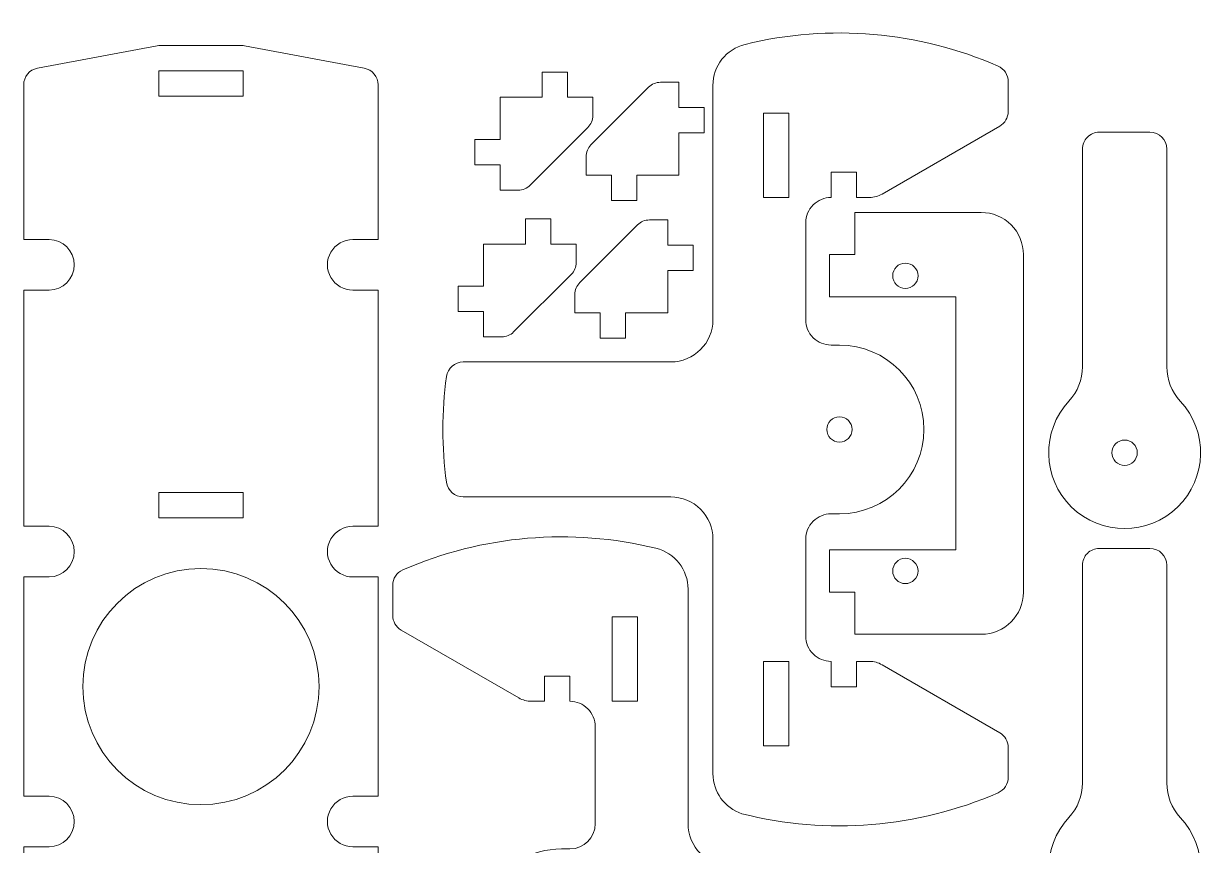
# Model space of a CAD drawing. Header units: millimetres. Extents: x -386 to 231, y -1182 to 269.
# Drawn here: x -132.8 to 7.6, y -210 to -112.6 of the extents above; entities that cross this region are included whole.
import ezdxf

# ---------------------------------------------------------------- set-up
doc = ezdxf.new("R2010")
doc.units = ezdxf.units.MM
doc.header["$MEASUREMENT"] = 0
doc.layers.add('3MM_E-CHASSIS', color=7, linetype='Continuous')

msp = doc.modelspace()

# ---------------------------------------------------------------- linework, layer by layer
at = {"layer": '3MM_E-CHASSIS', "color": 175, "lineweight": 9}
for points, knots in [([(-51.1537, -147.7452), (-51.1537, -147.7452), (-51.1537, -119.953), (-51.1537, -119.953), (-51.1537, -119.953), (-51.1537, -117.6501), (-49.5808, -115.6451), (-47.3442, -115.0968), (-47.3442, -115.0968), (-37.3357, -112.6432), (-26.7983, -113.547), (-17.3537, -117.6689), (-17.3537, -117.6689), (-16.6249, -117.987), (-16.1537, -118.7067), (-16.1537, -119.502), (-16.1537, -119.502), (-16.1537, -119.502), (-16.1537, -123.0581), (-16.1537, -123.0581), (-16.1537, -123.0581), (-16.1537, -123.7726), (-16.5349, -124.4329), (-17.1537, -124.7901), (-17.1537, -124.7901), (-17.1537, -124.7901), (-31.102, -132.8432), (-31.102, -132.8432), (-31.102, -132.8432), (-31.5581, -133.1065), (-32.0754, -133.2451), (-32.602, -133.2451), (-32.602, -133.2451), (-32.602, -133.2451), (-34.1537, -133.2451), (-34.1537, -133.2451), (-34.1537, -133.2451), (-34.1537, -133.2451), (-34.1537, -130.2451), (-34.1537, -130.2451), (-34.1537, -130.2451), (-34.1537, -130.2451), (-37.1537, -130.2451), (-37.1537, -130.2451), (-37.1537, -130.2451), (-37.1537, -130.2451), (-37.1537, -133.2451), (-37.1537, -133.2451), (-37.1537, -133.2451), (-37.9494, -133.2451), (-38.7124, -133.5612), (-39.275, -134.1238), (-39.275, -134.1238), (-39.8376, -134.6864), (-40.1537, -135.4495), (-40.1537, -136.2451), (-40.1537, -136.2451), (-40.1537, -136.2451), (-40.1537, -147.7451), (-40.1537, -147.7451), (-40.1537, -147.7451), (-40.1537, -148.5408), (-39.8376, -149.3038), (-39.275, -149.8665), (-39.275, -149.8665), (-38.7124, -150.4291), (-37.9494, -150.7451), (-37.1537, -150.7451), (-37.1537, -150.7451), (-37.1537, -150.7451), (-36.1537, -150.7451), (-36.1537, -150.7451), (-36.1537, -150.7451), (-30.6308, -150.7452), (-26.1537, -155.2223), (-26.1537, -160.7452), (-26.1537, -160.7452), (-26.1537, -166.268), (-30.6309, -170.7451), (-36.1537, -170.7451), (-36.1537, -170.7451), (-36.1537, -170.7451), (-37.1537, -170.7451), (-37.1537, -170.7451), (-37.1537, -170.7451), (-37.9494, -170.7451), (-38.7124, -171.0612), (-39.275, -171.6238), (-39.275, -171.6238), (-39.8376, -172.1864), (-40.1537, -172.9495), (-40.1537, -173.7451), (-40.1537, -173.7451), (-40.1537, -173.7451), (-40.1537, -185.2451), (-40.1537, -185.2451), (-40.1537, -185.2451), (-40.1537, -186.0408), (-39.8376, -186.8038), (-39.275, -187.3665), (-39.275, -187.3665), (-38.7124, -187.9291), (-37.9494, -188.2451), (-37.1537, -188.2451), (-37.1537, -188.2451), (-37.1537, -188.2451), (-37.1537, -191.2451), (-37.1537, -191.2451), (-37.1537, -191.2451), (-37.1537, -191.2451), (-34.1537, -191.2451), (-34.1537, -191.2451), (-34.1537, -191.2451), (-34.1537, -191.2451), (-34.1537, -188.2451), (-34.1537, -188.2451), (-34.1537, -188.2451), (-34.1537, -188.2451), (-32.602, -188.2451), (-32.602, -188.2451), (-32.602, -188.2451), (-32.0754, -188.2451), (-31.5581, -188.3838), (-31.102, -188.6471), (-31.102, -188.6471), (-31.102, -188.6471), (-17.1537, -196.7001), (-17.1537, -196.7001), (-17.1537, -196.7001), (-16.5349, -197.0574), (-16.1537, -197.7176), (-16.1537, -198.4322), (-16.1537, -198.4322), (-16.1537, -198.4322), (-16.1537, -201.9883), (-16.1537, -201.9883), (-16.1537, -201.9883), (-16.1537, -202.7836), (-16.6249, -203.5033), (-17.3537, -203.8213), (-17.3537, -203.8213), (-26.9178, -207.9954), (-37.5992, -208.8679), (-47.7139, -206.3012), (-47.7139, -206.3012), (-49.7663, -205.6271), (-51.1537, -203.7112), (-51.1537, -201.5509), (-51.1537, -201.5509), (-51.1537, -201.5509), (-51.1537, -173.7451), (-51.1537, -173.7451), (-51.1537, -173.7451), (-51.1537, -172.4191), (-51.6805, -171.1473), (-52.6182, -170.2096), (-52.6182, -170.2096), (-53.5559, -169.2719), (-54.8276, -168.7451), (-56.1537, -168.7451), (-56.1537, -168.7451), (-56.1537, -168.7451), (-80.7519, -168.7451), (-80.7519, -168.7451), (-80.7519, -168.7451), (-81.7534, -168.7451), (-82.6005, -168.0044), (-82.7341, -167.0118), (-82.7341, -167.0118), (-83.2936, -162.8528), (-83.2936, -158.6375), (-82.7341, -154.4785), (-82.7341, -154.4785), (-82.6005, -153.4859), (-81.7534, -152.7451), (-80.7519, -152.7451), (-80.7519, -152.7451), (-80.7519, -152.7451), (-56.1537, -152.7451), (-56.1537, -152.7451), (-56.1537, -152.7451), (-53.3923, -152.7451), (-51.1537, -150.5066), (-51.1537, -147.7452)], [0, 0, 0, 0, 0.0212766, 0.0212766, 0.0212766, 0.0212766, 0.04255319, 0.04255319, 0.04255319, 0.04255319, 0.06382979, 0.06382979, 0.06382979, 0.06382979, 0.08510638, 0.08510638, 0.08510638, 0.08510638, 0.10638298, 0.10638298, 0.10638298, 0.10638298, 0.12765957, 0.12765957, 0.12765957, 0.12765957, 0.14893617, 0.14893617, 0.14893617, 0.14893617, 0.17021277, 0.17021277, 0.17021277, 0.17021277, 0.19148936, 0.19148936, 0.19148936, 0.19148936, 0.21276596, 0.21276596, 0.21276596, 0.21276596, 0.23404255, 0.23404255, 0.23404255, 0.23404255, 0.25531915, 0.25531915, 0.25531915, 0.25531915, 0.27659574, 0.27659574, 0.27659574, 0.27659574, 0.29787234, 0.29787234, 0.29787234, 0.29787234, 0.31914894, 0.31914894, 0.31914894, 0.31914894, 0.34042553, 0.34042553, 0.34042553, 0.34042553, 0.36170213, 0.36170213, 0.36170213, 0.36170213, 0.38297872, 0.38297872, 0.38297872, 0.38297872, 0.40425532, 0.40425532, 0.40425532, 0.40425532, 0.42553191, 0.42553191, 0.42553191, 0.42553191, 0.44680851, 0.44680851, 0.44680851, 0.44680851, 0.46808511, 0.46808511, 0.46808511, 0.46808511, 0.4893617, 0.4893617, 0.4893617, 0.4893617, 0.5106383, 0.5106383, 0.5106383, 0.5106383, 0.53191489, 0.53191489, 0.53191489, 0.53191489, 0.55319149, 0.55319149, 0.55319149, 0.55319149, 0.57446809, 0.57446809, 0.57446809, 0.57446809, 0.59574468, 0.59574468, 0.59574468, 0.59574468, 0.61702128, 0.61702128, 0.61702128, 0.61702128, 0.63829787, 0.63829787, 0.63829787, 0.63829787, 0.65957447, 0.65957447, 0.65957447, 0.65957447, 0.68085106, 0.68085106, 0.68085106, 0.68085106, 0.70212766, 0.70212766, 0.70212766, 0.70212766, 0.72340426, 0.72340426, 0.72340426, 0.72340426, 0.74468085, 0.74468085, 0.74468085, 0.74468085, 0.76595745, 0.76595745, 0.76595745, 0.76595745, 0.78723404, 0.78723404, 0.78723404, 0.78723404, 0.80851064, 0.80851064, 0.80851064, 0.80851064, 0.82978723, 0.82978723, 0.82978723, 0.82978723, 0.85106383, 0.85106383, 0.85106383, 0.85106383, 0.87234043, 0.87234043, 0.87234043, 0.87234043, 0.89361702, 0.89361702, 0.89361702, 0.89361702, 0.91489362, 0.91489362, 0.91489362, 0.91489362, 0.93617021, 0.93617021, 0.93617021, 0.93617021, 0.95744681, 0.95744681, 0.95744681, 0.95744681, 1, 1, 1, 1]), ([(-132.8371, -178.23), (-132.8371, -178.23), (-129.8371, -178.23), (-129.8371, -178.23), (-129.8371, -178.23), (-128.1803, -178.23), (-126.8371, -176.8868), (-126.8371, -175.23), (-126.8371, -175.23), (-126.8371, -173.5731), (-128.1802, -172.23), (-129.8371, -172.23), (-129.8371, -172.23), (-129.8371, -172.23), (-132.8371, -172.23), (-132.8371, -172.23), (-132.8371, -172.23), (-132.8371, -172.23), (-132.8371, -144.23), (-132.8371, -144.23), (-132.8371, -144.23), (-132.8371, -144.23), (-129.8371, -144.23), (-129.8371, -144.23), (-129.8371, -144.23), (-128.1803, -144.23), (-126.8371, -142.8868), (-126.8371, -141.23), (-126.8371, -141.23), (-126.8371, -139.5731), (-128.1802, -138.23), (-129.8371, -138.23), (-129.8371, -138.23), (-129.8371, -138.23), (-132.8371, -138.23), (-132.8371, -138.23), (-132.8371, -138.23), (-132.8371, -138.23), (-132.8371, -119.8898), (-132.8371, -119.8898), (-132.8371, -119.8898), (-132.8371, -118.9274), (-132.1516, -118.1014), (-131.2057, -117.9241), (-131.2057, -117.9241), (-131.2057, -117.9241), (-117.0198, -115.2642), (-117.0198, -115.2642), (-117.0198, -115.2642), (-116.8983, -115.2414), (-116.7749, -115.23), (-116.6512, -115.23), (-116.6512, -115.23), (-116.6512, -115.23), (-107.023, -115.23), (-107.023, -115.23), (-107.023, -115.23), (-106.8993, -115.23), (-106.7759, -115.2414), (-106.6544, -115.2642), (-106.6544, -115.2642), (-106.6544, -115.2642), (-92.4685, -117.9241), (-92.4685, -117.9241), (-92.4685, -117.9241), (-91.5226, -118.1014), (-90.8371, -118.9274), (-90.8371, -119.8898), (-90.8371, -119.8898), (-90.8371, -119.8898), (-90.8371, -138.23), (-90.8371, -138.23), (-90.8371, -138.23), (-90.8371, -138.23), (-93.8371, -138.23), (-93.8371, -138.23), (-93.8371, -138.23), (-94.9089, -138.23), (-95.8993, -138.8018), (-96.4352, -139.73), (-96.4352, -139.73), (-96.9711, -140.6582), (-96.9711, -141.8018), (-96.4352, -142.73), (-96.4352, -142.73), (-95.8993, -143.6582), (-94.9089, -144.23), (-93.8371, -144.23), (-93.8371, -144.23), (-93.8371, -144.23), (-90.8371, -144.23), (-90.8371, -144.23), (-90.8371, -144.23), (-90.8371, -144.23), (-90.8371, -172.23), (-90.8371, -172.23), (-90.8371, -172.23), (-90.8371, -172.23), (-93.8371, -172.23), (-93.8371, -172.23), (-93.8371, -172.23), (-94.9089, -172.23), (-95.8993, -172.8018), (-96.4352, -173.73), (-96.4352, -173.73), (-96.9711, -174.6582), (-96.9711, -175.8018), (-96.4352, -176.73), (-96.4352, -176.73), (-95.8993, -177.6582), (-94.9089, -178.23), (-93.8371, -178.23), (-93.8371, -178.23), (-93.8371, -178.23), (-90.8371, -178.23), (-90.8371, -178.23), (-90.8371, -178.23), (-90.8371, -178.23), (-90.8371, -204.2299), (-90.8371, -204.2299), (-90.8371, -204.2299), (-90.8371, -204.2299), (-93.8371, -204.2299), (-93.8371, -204.2299), (-93.8371, -204.2299), (-94.9089, -204.2299), (-95.8993, -204.8017), (-96.4352, -205.7299), (-96.4352, -205.7299), (-96.9711, -206.6581), (-96.9711, -207.8017), (-96.4352, -208.7299), (-96.4352, -208.7299), (-95.8993, -209.6581), (-94.9089, -210.2299), (-93.8371, -210.2299), (-93.8371, -210.2299), (-93.8371, -210.2299), (-90.8371, -210.2299), (-90.8371, -210.2299), (-90.8371, -210.2299), (-90.8371, -210.2299), (-90.8371, -238.2299), (-90.8371, -238.2299), (-90.8371, -238.2299), (-90.8371, -238.2299), (-93.8371, -238.2299), (-93.8371, -238.2299), (-93.8371, -238.2299), (-94.9089, -238.2299), (-95.8993, -238.8017), (-96.4352, -239.7299), (-96.4352, -239.7299), (-96.9711, -240.6581), (-96.9711, -241.8017), (-96.4352, -242.7299), (-96.4352, -242.7299), (-95.8993, -243.6581), (-94.9089, -244.2299), (-93.8371, -244.2299), (-93.8371, -244.2299), (-93.8371, -244.2299), (-90.8371, -244.2299), (-90.8371, -244.2299), (-90.8371, -244.2299), (-90.8371, -244.2299), (-90.8371, -262.57), (-90.8371, -262.57), (-90.8371, -262.57), (-90.8371, -263.5324), (-91.5226, -264.3584), (-92.4685, -264.5358), (-92.4685, -264.5358), (-92.4685, -264.5358), (-106.6544, -267.1956), (-106.6544, -267.1956), (-106.6544, -267.1956), (-106.7759, -267.2184), (-106.8993, -267.2299), (-107.023, -267.2299), (-107.023, -267.2299), (-107.023, -267.2299), (-116.6512, -267.2299), (-116.6512, -267.2299), (-116.6512, -267.2299), (-116.7749, -267.2299), (-116.8983, -267.2184), (-117.0198, -267.1956), (-117.0198, -267.1956), (-117.0198, -267.1956), (-131.2057, -264.5358), (-131.2057, -264.5358), (-131.2057, -264.5358), (-132.1516, -264.3584), (-132.8371, -263.5324), (-132.8371, -262.57), (-132.8371, -262.57), (-132.8371, -262.57), (-132.8371, -244.2299), (-132.8371, -244.2299), (-132.8371, -244.2299), (-132.8371, -244.2299), (-129.8371, -244.2299), (-129.8371, -244.2299), (-129.8371, -244.2299), (-128.1803, -244.2299), (-126.8371, -242.8867), (-126.8371, -241.2299), (-126.8371, -241.2299), (-126.8371, -239.573), (-128.1802, -238.2299), (-129.8371, -238.2299), (-129.8371, -238.2299), (-129.8371, -238.2299), (-132.8371, -238.2299), (-132.8371, -238.2299), (-132.8371, -238.2299), (-132.8371, -238.2299), (-132.8371, -210.2299), (-132.8371, -210.2299), (-132.8371, -210.2299), (-132.8371, -210.2299), (-129.8371, -210.2299), (-129.8371, -210.2299), (-129.8371, -210.2299), (-128.1803, -210.2299), (-126.8371, -208.8867), (-126.8371, -207.2299), (-126.8371, -207.2299), (-126.8371, -205.573), (-128.1802, -204.2299), (-129.8371, -204.2299), (-129.8371, -204.2299), (-129.8371, -204.2299), (-132.8371, -204.2299), (-132.8371, -204.2299), (-132.8371, -204.2299), (-132.8371, -204.2299), (-132.8371, -178.23), (-132.8371, -178.23)], [0, 0, 0, 0, 0.01639344, 0.01639344, 0.01639344, 0.01639344, 0.03278689, 0.03278689, 0.03278689, 0.03278689, 0.04918033, 0.04918033, 0.04918033, 0.04918033, 0.06557377, 0.06557377, 0.06557377, 0.06557377, 0.08196721, 0.08196721, 0.08196721, 0.08196721, 0.09836066, 0.09836066, 0.09836066, 0.09836066, 0.1147541, 0.1147541, 0.1147541, 0.1147541, 0.13114754, 0.13114754, 0.13114754, 0.13114754, 0.14754098, 0.14754098, 0.14754098, 0.14754098, 0.16393443, 0.16393443, 0.16393443, 0.16393443, 0.18032787, 0.18032787, 0.18032787, 0.18032787, 0.19672131, 0.19672131, 0.19672131, 0.19672131, 0.21311475, 0.21311475, 0.21311475, 0.21311475, 0.2295082, 0.2295082, 0.2295082, 0.2295082, 0.24590164, 0.24590164, 0.24590164, 0.24590164, 0.26229508, 0.26229508, 0.26229508, 0.26229508, 0.27868852, 0.27868852, 0.27868852, 0.27868852, 0.29508197, 0.29508197, 0.29508197, 0.29508197, 0.31147541, 0.31147541, 0.31147541, 0.31147541, 0.32786885, 0.32786885, 0.32786885, 0.32786885, 0.3442623, 0.3442623, 0.3442623, 0.3442623, 0.36065574, 0.36065574, 0.36065574, 0.36065574, 0.37704918, 0.37704918, 0.37704918, 0.37704918, 0.39344262, 0.39344262, 0.39344262, 0.39344262, 0.40983607, 0.40983607, 0.40983607, 0.40983607, 0.42622951, 0.42622951, 0.42622951, 0.42622951, 0.44262295, 0.44262295, 0.44262295, 0.44262295, 0.45901639, 0.45901639, 0.45901639, 0.45901639, 0.47540984, 0.47540984, 0.47540984, 0.47540984, 0.49180328, 0.49180328, 0.49180328, 0.49180328, 0.50819672, 0.50819672, 0.50819672, 0.50819672, 0.52459016, 0.52459016, 0.52459016, 0.52459016, 0.54098361, 0.54098361, 0.54098361, 0.54098361, 0.55737705, 0.55737705, 0.55737705, 0.55737705, 0.57377049, 0.57377049, 0.57377049, 0.57377049, 0.59016393, 0.59016393, 0.59016393, 0.59016393, 0.60655738, 0.60655738, 0.60655738, 0.60655738, 0.62295082, 0.62295082, 0.62295082, 0.62295082, 0.63934426, 0.63934426, 0.63934426, 0.63934426, 0.6557377, 0.6557377, 0.6557377, 0.6557377, 0.67213115, 0.67213115, 0.67213115, 0.67213115, 0.68852459, 0.68852459, 0.68852459, 0.68852459, 0.70491803, 0.70491803, 0.70491803, 0.70491803, 0.72131148, 0.72131148, 0.72131148, 0.72131148, 0.73770492, 0.73770492, 0.73770492, 0.73770492, 0.75409836, 0.75409836, 0.75409836, 0.75409836, 0.7704918, 0.7704918, 0.7704918, 0.7704918, 0.78688525, 0.78688525, 0.78688525, 0.78688525, 0.80327869, 0.80327869, 0.80327869, 0.80327869, 0.81967213, 0.81967213, 0.81967213, 0.81967213, 0.83606557, 0.83606557, 0.83606557, 0.83606557, 0.85245902, 0.85245902, 0.85245902, 0.85245902, 0.86885246, 0.86885246, 0.86885246, 0.86885246, 0.8852459, 0.8852459, 0.8852459, 0.8852459, 0.90163934, 0.90163934, 0.90163934, 0.90163934, 0.91803279, 0.91803279, 0.91803279, 0.91803279, 0.93442623, 0.93442623, 0.93442623, 0.93442623, 0.95081967, 0.95081967, 0.95081967, 0.95081967, 0.96721311, 0.96721311, 0.96721311, 0.96721311, 1, 1, 1, 1]), ([(-106.8371, -121.23), (-106.8371, -121.23), (-116.8371, -121.23), (-116.8371, -121.23), (-116.8371, -121.23), (-116.8371, -121.23), (-116.8371, -118.23), (-116.8371, -118.23), (-116.8371, -118.23), (-116.8371, -118.23), (-106.8371, -118.23), (-106.8371, -118.23), (-106.8371, -118.23), (-106.8371, -118.23), (-106.8371, -121.23), (-106.8371, -121.23)], [0, 0, 0, 0, 0.2, 0.2, 0.2, 0.2, 0.4, 0.4, 0.4, 0.4, 0.6, 0.6, 0.6, 0.6, 1, 1, 1, 1]), ([(-71.3872, -118.3722), (-71.3872, -118.3722), (-71.3872, -121.3722), (-71.3872, -121.3722), (-71.3872, -121.3722), (-71.3872, -121.3722), (-76.3872, -121.3722), (-76.3872, -121.3722), (-76.3872, -121.3722), (-76.3872, -121.3722), (-76.3872, -126.3722), (-76.3872, -126.3722), (-76.3872, -126.3722), (-76.3872, -126.3722), (-79.3872, -126.3722), (-79.3872, -126.3722), (-79.3872, -126.3722), (-79.3872, -126.3722), (-79.3872, -129.3722), (-79.3872, -129.3722), (-79.3872, -129.3722), (-79.3872, -129.3722), (-76.3872, -129.3722), (-76.3872, -129.3722), (-76.3872, -129.3722), (-76.3872, -129.3722), (-76.3872, -132.3722), (-76.3872, -132.3722), (-76.3872, -132.3722), (-76.3872, -132.3722), (-74.2156, -132.3722), (-74.2156, -132.3722), (-74.2156, -132.3722), (-73.6852, -132.3722), (-73.1765, -132.1615), (-72.8014, -131.7864), (-72.8014, -131.7864), (-72.8014, -131.7864), (-65.973, -124.958), (-65.973, -124.958), (-65.973, -124.958), (-65.5979, -124.5829), (-65.3872, -124.0742), (-65.3872, -123.5438), (-65.3872, -123.5438), (-65.3872, -123.5438), (-65.3872, -121.3722), (-65.3872, -121.3722), (-65.3872, -121.3722), (-65.3872, -121.3722), (-68.3872, -121.3722), (-68.3872, -121.3722), (-68.3872, -121.3722), (-68.3872, -121.3722), (-68.3872, -118.3722), (-68.3872, -118.3722), (-68.3872, -118.3722), (-68.3872, -118.3722), (-71.3872, -118.3722), (-71.3872, -118.3722)], [0, 0, 0, 0, 0.0625, 0.0625, 0.0625, 0.0625, 0.125, 0.125, 0.125, 0.125, 0.1875, 0.1875, 0.1875, 0.1875, 0.25, 0.25, 0.25, 0.25, 0.3125, 0.3125, 0.3125, 0.3125, 0.375, 0.375, 0.375, 0.375, 0.4375, 0.4375, 0.4375, 0.4375, 0.5, 0.5, 0.5, 0.5, 0.5625, 0.5625, 0.5625, 0.5625, 0.625, 0.625, 0.625, 0.625, 0.6875, 0.6875, 0.6875, 0.6875, 0.75, 0.75, 0.75, 0.75, 0.8125, 0.8125, 0.8125, 0.8125, 0.875, 0.875, 0.875, 0.875, 1, 1, 1, 1]), ([(-60.1892, -133.5942), (-60.1892, -133.5942), (-60.1892, -130.5942), (-60.1892, -130.5942), (-60.1892, -130.5942), (-60.1892, -130.5942), (-55.1892, -130.5942), (-55.1892, -130.5942), (-55.1892, -130.5942), (-55.1892, -130.5942), (-55.1892, -125.5942), (-55.1892, -125.5942), (-55.1892, -125.5942), (-55.1892, -125.5942), (-52.1892, -125.5942), (-52.1892, -125.5942), (-52.1892, -125.5942), (-52.1892, -125.5942), (-52.1892, -122.5942), (-52.1892, -122.5942), (-52.1892, -122.5942), (-52.1892, -122.5942), (-55.1892, -122.5942), (-55.1892, -122.5942), (-55.1892, -122.5942), (-55.1892, -122.5942), (-55.1892, -119.5942), (-55.1892, -119.5942), (-55.1892, -119.5942), (-55.1892, -119.5942), (-57.3608, -119.5942), (-57.3608, -119.5942), (-57.3608, -119.5942), (-57.8912, -119.5942), (-58.3999, -119.8049), (-58.775, -120.18), (-58.775, -120.18), (-58.775, -120.18), (-65.6034, -127.0084), (-65.6034, -127.0084), (-65.6034, -127.0084), (-65.9785, -127.3835), (-66.1892, -127.8922), (-66.1892, -128.4226), (-66.1892, -128.4226), (-66.1892, -128.4226), (-66.1892, -130.5942), (-66.1892, -130.5942), (-66.1892, -130.5942), (-66.1892, -130.5942), (-63.1892, -130.5942), (-63.1892, -130.5942), (-63.1892, -130.5942), (-63.1892, -130.5942), (-63.1892, -133.5942), (-63.1892, -133.5942), (-63.1892, -133.5942), (-63.1892, -133.5942), (-60.1892, -133.5942), (-60.1892, -133.5942)], [0, 0, 0, 0, 0.0625, 0.0625, 0.0625, 0.0625, 0.125, 0.125, 0.125, 0.125, 0.1875, 0.1875, 0.1875, 0.1875, 0.25, 0.25, 0.25, 0.25, 0.3125, 0.3125, 0.3125, 0.3125, 0.375, 0.375, 0.375, 0.375, 0.4375, 0.4375, 0.4375, 0.4375, 0.5, 0.5, 0.5, 0.5, 0.5625, 0.5625, 0.5625, 0.5625, 0.625, 0.625, 0.625, 0.625, 0.6875, 0.6875, 0.6875, 0.6875, 0.75, 0.75, 0.75, 0.75, 0.8125, 0.8125, 0.8125, 0.8125, 0.875, 0.875, 0.875, 0.875, 1, 1, 1, 1]), ([(-45.1537, -123.2451), (-45.1537, -123.2451), (-42.1537, -123.2451), (-42.1537, -123.2451), (-42.1537, -123.2451), (-42.1537, -123.2451), (-42.1537, -133.2451), (-42.1537, -133.2451), (-42.1537, -133.2451), (-42.1537, -133.2451), (-45.1537, -133.2451), (-45.1537, -133.2451), (-45.1537, -133.2451), (-45.1537, -133.2451), (-45.1537, -123.2451), (-45.1537, -123.2451)], [0, 0, 0, 0, 0.2, 0.2, 0.2, 0.2, 0.4, 0.4, 0.4, 0.4, 0.6, 0.6, 0.6, 0.6, 1, 1, 1, 1]), ([(2.6377, -127.5066), (2.6377, -127.5066), (2.6377, -153.3086), (2.6377, -153.3086), (2.6377, -153.3086), (2.6377, -154.8214), (3.2092, -156.2784), (4.2377, -157.3878), (4.2377, -157.3878), (7.5569, -160.968), (7.4164, -166.5418), (3.9209, -169.9503), (3.9209, -169.9503), (0.4255, -173.3587), (-5.1501, -173.3587), (-8.6456, -169.9503), (-8.6456, -169.9503), (-12.141, -166.5418), (-12.2816, -160.968), (-8.9623, -157.3878), (-8.9623, -157.3878), (-7.9338, -156.2784), (-7.3623, -154.8214), (-7.3623, -153.3086), (-7.3623, -153.3086), (-7.3623, -153.3086), (-7.3623, -127.5066), (-7.3623, -127.5066), (-7.3623, -127.5066), (-7.3623, -126.9762), (-7.1516, -126.4675), (-6.7765, -126.0924), (-6.7765, -126.0924), (-6.4014, -125.7173), (-5.8927, -125.5066), (-5.3623, -125.5066), (-5.3623, -125.5066), (-5.3623, -125.5066), (0.6377, -125.5066), (0.6377, -125.5066), (0.6377, -125.5066), (1.7423, -125.5066), (2.6377, -126.402), (2.6377, -127.5066)], [0, 0, 0, 0, 0.08333333, 0.08333333, 0.08333333, 0.08333333, 0.16666667, 0.16666667, 0.16666667, 0.16666667, 0.25, 0.25, 0.25, 0.25, 0.33333333, 0.33333333, 0.33333333, 0.33333333, 0.41666667, 0.41666667, 0.41666667, 0.41666667, 0.5, 0.5, 0.5, 0.5, 0.58333333, 0.58333333, 0.58333333, 0.58333333, 0.66666667, 0.66666667, 0.66666667, 0.66666667, 0.75, 0.75, 0.75, 0.75, 0.83333333, 0.83333333, 0.83333333, 0.83333333, 1, 1, 1, 1]), ([(-73.36, -135.7764), (-73.36, -135.7764), (-73.36, -138.7764), (-73.36, -138.7764), (-73.36, -138.7764), (-73.36, -138.7764), (-78.36, -138.7764), (-78.36, -138.7764), (-78.36, -138.7764), (-78.36, -138.7764), (-78.36, -143.7764), (-78.36, -143.7764), (-78.36, -143.7764), (-78.36, -143.7764), (-81.36, -143.7764), (-81.36, -143.7764), (-81.36, -143.7764), (-81.36, -143.7764), (-81.36, -146.7764), (-81.36, -146.7764), (-81.36, -146.7764), (-81.36, -146.7764), (-78.36, -146.7764), (-78.36, -146.7764), (-78.36, -146.7764), (-78.36, -146.7764), (-78.36, -149.7764), (-78.36, -149.7764), (-78.36, -149.7764), (-78.36, -149.7764), (-76.1884, -149.7764), (-76.1884, -149.7764), (-76.1884, -149.7764), (-75.658, -149.7764), (-75.1493, -149.5657), (-74.7742, -149.1906), (-74.7742, -149.1906), (-74.7742, -149.1906), (-67.9458, -142.3622), (-67.9458, -142.3622), (-67.9458, -142.3622), (-67.5707, -141.9871), (-67.36, -141.4784), (-67.36, -140.948), (-67.36, -140.948), (-67.36, -140.948), (-67.36, -138.7764), (-67.36, -138.7764), (-67.36, -138.7764), (-67.36, -138.7764), (-70.36, -138.7764), (-70.36, -138.7764), (-70.36, -138.7764), (-70.36, -138.7764), (-70.36, -135.7764), (-70.36, -135.7764), (-70.36, -135.7764), (-70.36, -135.7764), (-73.36, -135.7764), (-73.36, -135.7764)], [0, 0, 0, 0, 0.0625, 0.0625, 0.0625, 0.0625, 0.125, 0.125, 0.125, 0.125, 0.1875, 0.1875, 0.1875, 0.1875, 0.25, 0.25, 0.25, 0.25, 0.3125, 0.3125, 0.3125, 0.3125, 0.375, 0.375, 0.375, 0.375, 0.4375, 0.4375, 0.4375, 0.4375, 0.5, 0.5, 0.5, 0.5, 0.5625, 0.5625, 0.5625, 0.5625, 0.625, 0.625, 0.625, 0.625, 0.6875, 0.6875, 0.6875, 0.6875, 0.75, 0.75, 0.75, 0.75, 0.8125, 0.8125, 0.8125, 0.8125, 0.875, 0.875, 0.875, 0.875, 1, 1, 1, 1]), ([(-61.5122, -149.9087), (-61.5122, -149.9087), (-61.5122, -146.9087), (-61.5122, -146.9087), (-61.5122, -146.9087), (-61.5122, -146.9087), (-56.5122, -146.9087), (-56.5122, -146.9087), (-56.5122, -146.9087), (-56.5122, -146.9087), (-56.5122, -141.9087), (-56.5122, -141.9087), (-56.5122, -141.9087), (-56.5122, -141.9087), (-53.5122, -141.9087), (-53.5122, -141.9087), (-53.5122, -141.9087), (-53.5122, -141.9087), (-53.5122, -138.9087), (-53.5122, -138.9087), (-53.5122, -138.9087), (-53.5122, -138.9087), (-56.5122, -138.9087), (-56.5122, -138.9087), (-56.5122, -138.9087), (-56.5122, -138.9087), (-56.5122, -135.9087), (-56.5122, -135.9087), (-56.5122, -135.9087), (-56.5122, -135.9087), (-58.6838, -135.9087), (-58.6838, -135.9087), (-58.6838, -135.9087), (-59.2142, -135.9087), (-59.7229, -136.1194), (-60.098, -136.4945), (-60.098, -136.4945), (-60.098, -136.4945), (-66.9264, -143.3229), (-66.9264, -143.3229), (-66.9264, -143.3229), (-67.3015, -143.698), (-67.5122, -144.2067), (-67.5122, -144.7371), (-67.5122, -144.7371), (-67.5122, -144.7371), (-67.5122, -146.9087), (-67.5122, -146.9087), (-67.5122, -146.9087), (-67.5122, -146.9087), (-64.5122, -146.9087), (-64.5122, -146.9087), (-64.5122, -146.9087), (-64.5122, -146.9087), (-64.5122, -149.9087), (-64.5122, -149.9087), (-64.5122, -149.9087), (-64.5122, -149.9087), (-61.5122, -149.9087), (-61.5122, -149.9087)], [0, 0, 0, 0, 0.0625, 0.0625, 0.0625, 0.0625, 0.125, 0.125, 0.125, 0.125, 0.1875, 0.1875, 0.1875, 0.1875, 0.25, 0.25, 0.25, 0.25, 0.3125, 0.3125, 0.3125, 0.3125, 0.375, 0.375, 0.375, 0.375, 0.4375, 0.4375, 0.4375, 0.4375, 0.5, 0.5, 0.5, 0.5, 0.5625, 0.5625, 0.5625, 0.5625, 0.625, 0.625, 0.625, 0.625, 0.6875, 0.6875, 0.6875, 0.6875, 0.75, 0.75, 0.75, 0.75, 0.8125, 0.8125, 0.8125, 0.8125, 0.875, 0.875, 0.875, 0.875, 1, 1, 1, 1]), ([(-34.3477, -180.0254), (-34.3477, -180.0254), (-34.3477, -185.0254), (-34.3477, -185.0254), (-34.3477, -185.0254), (-34.3477, -185.0254), (-19.3477, -185.0254), (-19.3477, -185.0254), (-19.3477, -185.0254), (-16.5863, -185.0254), (-14.3477, -182.7868), (-14.3477, -180.0254), (-14.3477, -180.0254), (-14.3477, -180.0254), (-14.3477, -140.0254), (-14.3477, -140.0254), (-14.3477, -140.0254), (-14.3477, -138.6993), (-14.8745, -137.4275), (-15.8122, -136.4898), (-15.8122, -136.4898), (-16.7499, -135.5522), (-18.0216, -135.0254), (-19.3477, -135.0254), (-19.3477, -135.0254), (-19.3477, -135.0254), (-34.3477, -135.0254), (-34.3477, -135.0254), (-34.3477, -135.0254), (-34.3477, -135.0254), (-34.3477, -140.0254), (-34.3477, -140.0254), (-34.3477, -140.0254), (-34.3477, -140.0254), (-37.3477, -140.0254), (-37.3477, -140.0254), (-37.3477, -140.0254), (-37.3477, -140.0254), (-37.3477, -145.0254), (-37.3477, -145.0254), (-37.3477, -145.0254), (-37.3477, -145.0254), (-22.3477, -145.0254), (-22.3477, -145.0254), (-22.3477, -145.0254), (-22.3477, -145.0254), (-22.3477, -175.0254), (-22.3477, -175.0254), (-22.3477, -175.0254), (-22.3477, -175.0254), (-37.3477, -175.0254), (-37.3477, -175.0254), (-37.3477, -175.0254), (-37.3477, -175.0254), (-37.3477, -180.0254), (-37.3477, -180.0254), (-37.3477, -180.0254), (-37.3477, -180.0254), (-34.3477, -180.0254), (-34.3477, -180.0254)], [0, 0, 0, 0, 0.0625, 0.0625, 0.0625, 0.0625, 0.125, 0.125, 0.125, 0.125, 0.1875, 0.1875, 0.1875, 0.1875, 0.25, 0.25, 0.25, 0.25, 0.3125, 0.3125, 0.3125, 0.3125, 0.375, 0.375, 0.375, 0.375, 0.4375, 0.4375, 0.4375, 0.4375, 0.5, 0.5, 0.5, 0.5, 0.5625, 0.5625, 0.5625, 0.5625, 0.625, 0.625, 0.625, 0.625, 0.6875, 0.6875, 0.6875, 0.6875, 0.75, 0.75, 0.75, 0.75, 0.8125, 0.8125, 0.8125, 0.8125, 0.875, 0.875, 0.875, 0.875, 1, 1, 1, 1]), ([(-26.8477, -142.5254), (-26.8477, -141.697), (-27.5193, -141.0254), (-28.3477, -141.0254), (-28.3477, -141.0254), (-29.1762, -141.0254), (-29.8477, -141.697), (-29.8477, -142.5254), (-29.8477, -142.5254), (-29.8477, -143.3538), (-29.1762, -144.0254), (-28.3477, -144.0254), (-28.3477, -144.0254), (-27.5193, -144.0254), (-26.8477, -143.3538), (-26.8477, -142.5254)], [0, 0, 0, 0, 0.2, 0.2, 0.2, 0.2, 0.4, 0.4, 0.4, 0.4, 0.6, 0.6, 0.6, 0.6, 1, 1, 1, 1]), ([(-34.6537, -160.7451), (-34.6537, -159.9167), (-35.3253, -159.2451), (-36.1537, -159.2451), (-36.1537, -159.2451), (-36.9821, -159.2451), (-37.6537, -159.9167), (-37.6537, -160.7451), (-37.6537, -160.7451), (-37.6537, -161.5736), (-36.9821, -162.2451), (-36.1537, -162.2451), (-36.1537, -162.2451), (-35.3253, -162.2451), (-34.6537, -161.5736), (-34.6537, -160.7451)], [0, 0, 0, 0, 0.2, 0.2, 0.2, 0.2, 0.4, 0.4, 0.4, 0.4, 0.6, 0.6, 0.6, 0.6, 1, 1, 1, 1]), ([(-2.3623, -162.0066), (-3.1907, -162.0066), (-3.8623, -162.6782), (-3.8623, -163.5066), (-3.8623, -163.5066), (-3.8623, -164.335), (-3.1907, -165.0066), (-2.3623, -165.0066), (-2.3623, -165.0066), (-1.5339, -165.0066), (-0.8623, -164.335), (-0.8623, -163.5066), (-0.8623, -163.5066), (-0.8623, -162.6782), (-1.5339, -162.0066), (-2.3623, -162.0066)], [0, 0, 0, 0, 0.2, 0.2, 0.2, 0.2, 0.4, 0.4, 0.4, 0.4, 0.6, 0.6, 0.6, 0.6, 1, 1, 1, 1]), ([(-106.8371, -171.23), (-106.8371, -171.23), (-116.8371, -171.23), (-116.8371, -171.23), (-116.8371, -171.23), (-116.8371, -171.23), (-116.8371, -168.23), (-116.8371, -168.23), (-116.8371, -168.23), (-116.8371, -168.23), (-106.8371, -168.23), (-106.8371, -168.23), (-106.8371, -168.23), (-106.8371, -168.23), (-106.8371, -171.23), (-106.8371, -171.23)], [0, 0, 0, 0, 0.2, 0.2, 0.2, 0.2, 0.4, 0.4, 0.4, 0.4, 0.6, 0.6, 0.6, 0.6, 1, 1, 1, 1]), ([(-22.5231, -214.2121), (-22.6566, -213.2193), (-23.5037, -212.4785), (-24.5052, -212.4785), (-24.5052, -212.4785), (-24.5052, -212.4785), (-49.1034, -212.4785), (-49.1034, -212.4785), (-49.1034, -212.4785), (-50.4295, -212.4785), (-51.7013, -211.9517), (-52.639, -211.014), (-52.639, -211.014), (-53.5767, -210.0764), (-54.1034, -208.8046), (-54.1034, -207.4785), (-54.1034, -207.4785), (-54.1034, -207.4785), (-54.1034, -179.6863), (-54.1034, -179.6863), (-54.1034, -179.6863), (-54.1034, -177.3835), (-55.6763, -175.3784), (-57.913, -174.8301), (-57.913, -174.8301), (-67.9215, -172.3766), (-78.4589, -173.2804), (-87.9033, -177.4023), (-87.9033, -177.4023), (-88.6322, -177.7204), (-89.1033, -178.4401), (-89.1033, -179.2353), (-89.1033, -179.2353), (-89.1033, -179.2353), (-89.1033, -182.7915), (-89.1033, -182.7915), (-89.1033, -182.7915), (-89.1033, -183.506), (-88.7221, -184.1662), (-88.1033, -184.5235), (-88.1033, -184.5235), (-88.1033, -184.5235), (-74.1551, -192.5766), (-74.1551, -192.5766), (-74.1551, -192.5766), (-73.6991, -192.8399), (-73.1817, -192.9785), (-72.6551, -192.9785), (-72.6551, -192.9785), (-72.6551, -192.9785), (-71.1034, -192.9785), (-71.1034, -192.9785), (-71.1034, -192.9785), (-71.1034, -192.9785), (-71.1034, -189.9785), (-71.1034, -189.9785), (-71.1034, -189.9785), (-71.1034, -189.9785), (-68.1034, -189.9785), (-68.1034, -189.9785), (-68.1034, -189.9785), (-68.1034, -189.9785), (-68.1034, -192.9785), (-68.1034, -192.9785), (-68.1034, -192.9785), (-67.3078, -192.9785), (-66.5447, -193.2946), (-65.9821, -193.8572), (-65.9821, -193.8572), (-65.4195, -194.4198), (-65.1034, -195.1829), (-65.1034, -195.9785), (-65.1034, -195.9785), (-65.1034, -195.9785), (-65.1034, -207.4785), (-65.1034, -207.4785), (-65.1034, -207.4785), (-65.1035, -209.1354), (-66.4466, -210.4785), (-68.1034, -210.4785), (-68.1034, -210.4785), (-68.1034, -210.4785), (-69.1034, -210.4785), (-69.1034, -210.4785), (-69.1034, -210.4785), (-72.6761, -210.4785), (-75.9774, -212.3845), (-77.7637, -215.4785), (-77.7637, -215.4785), (-79.55, -218.5725), (-79.55, -222.3845), (-77.7637, -225.4785), (-77.7637, -225.4785), (-75.9774, -228.5725), (-72.6761, -230.4785), (-69.1034, -230.4785), (-69.1034, -230.4785), (-69.1034, -230.4785), (-68.1034, -230.4785), (-68.1034, -230.4785), (-68.1034, -230.4785), (-67.3078, -230.4785), (-66.5447, -230.7946), (-65.9821, -231.3572), (-65.9821, -231.3572), (-65.4195, -231.9198), (-65.1034, -232.6829), (-65.1034, -233.4785), (-65.1034, -233.4785), (-65.1034, -233.4785), (-65.1034, -244.9785), (-65.1034, -244.9785), (-65.1034, -244.9785), (-65.1035, -246.6355), (-66.4466, -247.9785), (-68.1034, -247.9785), (-68.1034, -247.9785), (-68.1034, -247.9785), (-68.1034, -250.9785), (-68.1034, -250.9785), (-68.1034, -250.9785), (-68.1034, -250.9785), (-71.1034, -250.9785), (-71.1034, -250.9785), (-71.1034, -250.9785), (-71.1034, -250.9785), (-71.1034, -247.9785), (-71.1034, -247.9785), (-71.1034, -247.9785), (-71.1034, -247.9785), (-72.6551, -247.9785), (-72.6551, -247.9785), (-72.6551, -247.9785), (-73.1817, -247.9785), (-73.6991, -248.1171), (-74.1551, -248.3804), (-74.1551, -248.3804), (-74.1551, -248.3804), (-88.1033, -256.4335), (-88.1033, -256.4335), (-88.1033, -256.4335), (-88.7221, -256.7908), (-89.1033, -257.451), (-89.1033, -258.1655), (-89.1033, -258.1655), (-89.1033, -258.1655), (-89.1033, -261.7217), (-89.1033, -261.7217), (-89.1033, -261.7217), (-89.1033, -262.5169), (-88.6322, -263.2366), (-87.9033, -263.5547), (-87.9033, -263.5547), (-78.3393, -267.7288), (-67.658, -268.6013), (-57.5433, -266.0346), (-57.5433, -266.0346), (-55.4909, -265.3606), (-54.1035, -263.4446), (-54.1034, -261.2843), (-54.1034, -261.2843), (-54.1034, -261.2843), (-54.1034, -233.4785), (-54.1034, -233.4785), (-54.1034, -233.4785), (-54.1034, -232.1524), (-53.5767, -230.8807), (-52.639, -229.943), (-52.639, -229.943), (-51.7013, -229.0053), (-50.4295, -228.4785), (-49.1034, -228.4785), (-49.1034, -228.4785), (-49.1034, -228.4785), (-24.5052, -228.4785), (-24.5052, -228.4785), (-24.5052, -228.4785), (-23.5037, -228.4785), (-22.6566, -227.7377), (-22.5231, -226.7452), (-22.5231, -226.7452), (-21.9636, -222.5862), (-21.9636, -218.371), (-22.5231, -214.2121)], [0, 0, 0, 0, 0.0212766, 0.0212766, 0.0212766, 0.0212766, 0.04255319, 0.04255319, 0.04255319, 0.04255319, 0.06382979, 0.06382979, 0.06382979, 0.06382979, 0.08510638, 0.08510638, 0.08510638, 0.08510638, 0.10638298, 0.10638298, 0.10638298, 0.10638298, 0.12765957, 0.12765957, 0.12765957, 0.12765957, 0.14893617, 0.14893617, 0.14893617, 0.14893617, 0.17021277, 0.17021277, 0.17021277, 0.17021277, 0.19148936, 0.19148936, 0.19148936, 0.19148936, 0.21276596, 0.21276596, 0.21276596, 0.21276596, 0.23404255, 0.23404255, 0.23404255, 0.23404255, 0.25531915, 0.25531915, 0.25531915, 0.25531915, 0.27659574, 0.27659574, 0.27659574, 0.27659574, 0.29787234, 0.29787234, 0.29787234, 0.29787234, 0.31914894, 0.31914894, 0.31914894, 0.31914894, 0.34042553, 0.34042553, 0.34042553, 0.34042553, 0.36170213, 0.36170213, 0.36170213, 0.36170213, 0.38297872, 0.38297872, 0.38297872, 0.38297872, 0.40425532, 0.40425532, 0.40425532, 0.40425532, 0.42553191, 0.42553191, 0.42553191, 0.42553191, 0.44680851, 0.44680851, 0.44680851, 0.44680851, 0.46808511, 0.46808511, 0.46808511, 0.46808511, 0.4893617, 0.4893617, 0.4893617, 0.4893617, 0.5106383, 0.5106383, 0.5106383, 0.5106383, 0.53191489, 0.53191489, 0.53191489, 0.53191489, 0.55319149, 0.55319149, 0.55319149, 0.55319149, 0.57446809, 0.57446809, 0.57446809, 0.57446809, 0.59574468, 0.59574468, 0.59574468, 0.59574468, 0.61702128, 0.61702128, 0.61702128, 0.61702128, 0.63829787, 0.63829787, 0.63829787, 0.63829787, 0.65957447, 0.65957447, 0.65957447, 0.65957447, 0.68085106, 0.68085106, 0.68085106, 0.68085106, 0.70212766, 0.70212766, 0.70212766, 0.70212766, 0.72340426, 0.72340426, 0.72340426, 0.72340426, 0.74468085, 0.74468085, 0.74468085, 0.74468085, 0.76595745, 0.76595745, 0.76595745, 0.76595745, 0.78723404, 0.78723404, 0.78723404, 0.78723404, 0.80851064, 0.80851064, 0.80851064, 0.80851064, 0.82978723, 0.82978723, 0.82978723, 0.82978723, 0.85106383, 0.85106383, 0.85106383, 0.85106383, 0.87234043, 0.87234043, 0.87234043, 0.87234043, 0.89361702, 0.89361702, 0.89361702, 0.89361702, 0.91489362, 0.91489362, 0.91489362, 0.91489362, 0.93617021, 0.93617021, 0.93617021, 0.93617021, 0.95744681, 0.95744681, 0.95744681, 0.95744681, 1, 1, 1, 1]), ([(2.6377, -176.851), (2.6377, -176.851), (2.6377, -202.653), (2.6377, -202.653), (2.6377, -202.653), (2.6377, -204.1658), (3.2092, -205.6228), (4.2377, -206.7322), (4.2377, -206.7322), (7.5569, -210.3124), (7.4164, -215.8862), (3.9209, -219.2947), (3.9209, -219.2947), (0.4255, -222.7032), (-5.1501, -222.7032), (-8.6456, -219.2947), (-8.6456, -219.2947), (-12.141, -215.8862), (-12.2816, -210.3124), (-8.9623, -206.7322), (-8.9623, -206.7322), (-7.9338, -205.6228), (-7.3623, -204.1658), (-7.3623, -202.653), (-7.3623, -202.653), (-7.3623, -202.653), (-7.3623, -176.851), (-7.3623, -176.851), (-7.3623, -176.851), (-7.3623, -176.3206), (-7.1516, -175.8119), (-6.7765, -175.4368), (-6.7765, -175.4368), (-6.4014, -175.0617), (-5.8927, -174.851), (-5.3623, -174.851), (-5.3623, -174.851), (-5.3623, -174.851), (0.6377, -174.851), (0.6377, -174.851), (0.6377, -174.851), (1.7423, -174.851), (2.6377, -175.7464), (2.6377, -176.851)], [0, 0, 0, 0, 0.08333333, 0.08333333, 0.08333333, 0.08333333, 0.16666667, 0.16666667, 0.16666667, 0.16666667, 0.25, 0.25, 0.25, 0.25, 0.33333333, 0.33333333, 0.33333333, 0.33333333, 0.41666667, 0.41666667, 0.41666667, 0.41666667, 0.5, 0.5, 0.5, 0.5, 0.58333333, 0.58333333, 0.58333333, 0.58333333, 0.66666667, 0.66666667, 0.66666667, 0.66666667, 0.75, 0.75, 0.75, 0.75, 0.83333333, 0.83333333, 0.83333333, 0.83333333, 1, 1, 1, 1]), ([(-26.8477, -177.5254), (-26.8477, -176.697), (-27.5193, -176.0254), (-28.3477, -176.0254), (-28.3477, -176.0254), (-29.1762, -176.0254), (-29.8477, -176.697), (-29.8477, -177.5254), (-29.8477, -177.5254), (-29.8477, -178.3538), (-29.1762, -179.0254), (-28.3477, -179.0254), (-28.3477, -179.0254), (-27.5193, -179.0254), (-26.8477, -178.3538), (-26.8477, -177.5254)], [0, 0, 0, 0, 0.2, 0.2, 0.2, 0.2, 0.4, 0.4, 0.4, 0.4, 0.6, 0.6, 0.6, 0.6, 1, 1, 1, 1]), ([(-111.8371, -177.23), (-119.5691, -177.23), (-125.8371, -183.498), (-125.8371, -191.2298), (-125.8371, -191.2298), (-125.8371, -198.9618), (-119.5691, -205.2298), (-111.8371, -205.2299), (-111.8371, -205.2299), (-104.1052, -205.2299), (-97.8371, -198.9619), (-97.8371, -191.2299), (-97.8371, -191.2299), (-97.8371, -183.498), (-104.1051, -177.23), (-111.837, -177.23)], [0, 0, 0, 0, 0.2, 0.2, 0.2, 0.2, 0.4, 0.4, 0.4, 0.4, 0.6, 0.6, 0.6, 0.6, 1, 1, 1, 1]), ([(-60.1034, -182.9785), (-60.1034, -182.9785), (-60.1034, -192.9785), (-60.1034, -192.9785), (-60.1034, -192.9785), (-60.1034, -192.9785), (-63.1034, -192.9785), (-63.1034, -192.9785), (-63.1034, -192.9785), (-63.1034, -192.9785), (-63.1034, -182.9785), (-63.1034, -182.9785), (-63.1034, -182.9785), (-63.1034, -182.9785), (-60.1034, -182.9785), (-60.1034, -182.9785)], [0, 0, 0, 0, 0.2, 0.2, 0.2, 0.2, 0.4, 0.4, 0.4, 0.4, 0.6, 0.6, 0.6, 0.6, 1, 1, 1, 1]), ([(-45.1537, -188.2451), (-45.1537, -188.2451), (-42.1537, -188.2451), (-42.1537, -188.2451), (-42.1537, -188.2451), (-42.1537, -188.2451), (-42.1537, -198.2451), (-42.1537, -198.2451), (-42.1537, -198.2451), (-42.1537, -198.2451), (-45.1537, -198.2451), (-45.1537, -198.2451), (-45.1537, -198.2451), (-45.1537, -198.2451), (-45.1537, -188.2451), (-45.1537, -188.2451)], [0, 0, 0, 0, 0.2, 0.2, 0.2, 0.2, 0.4, 0.4, 0.4, 0.4, 0.6, 0.6, 0.6, 0.6, 1, 1, 1, 1])]:
    msp.add_open_spline(points, degree=3, knots=knots, dxfattribs=at)

doc.saveas('drawing.dxf')
